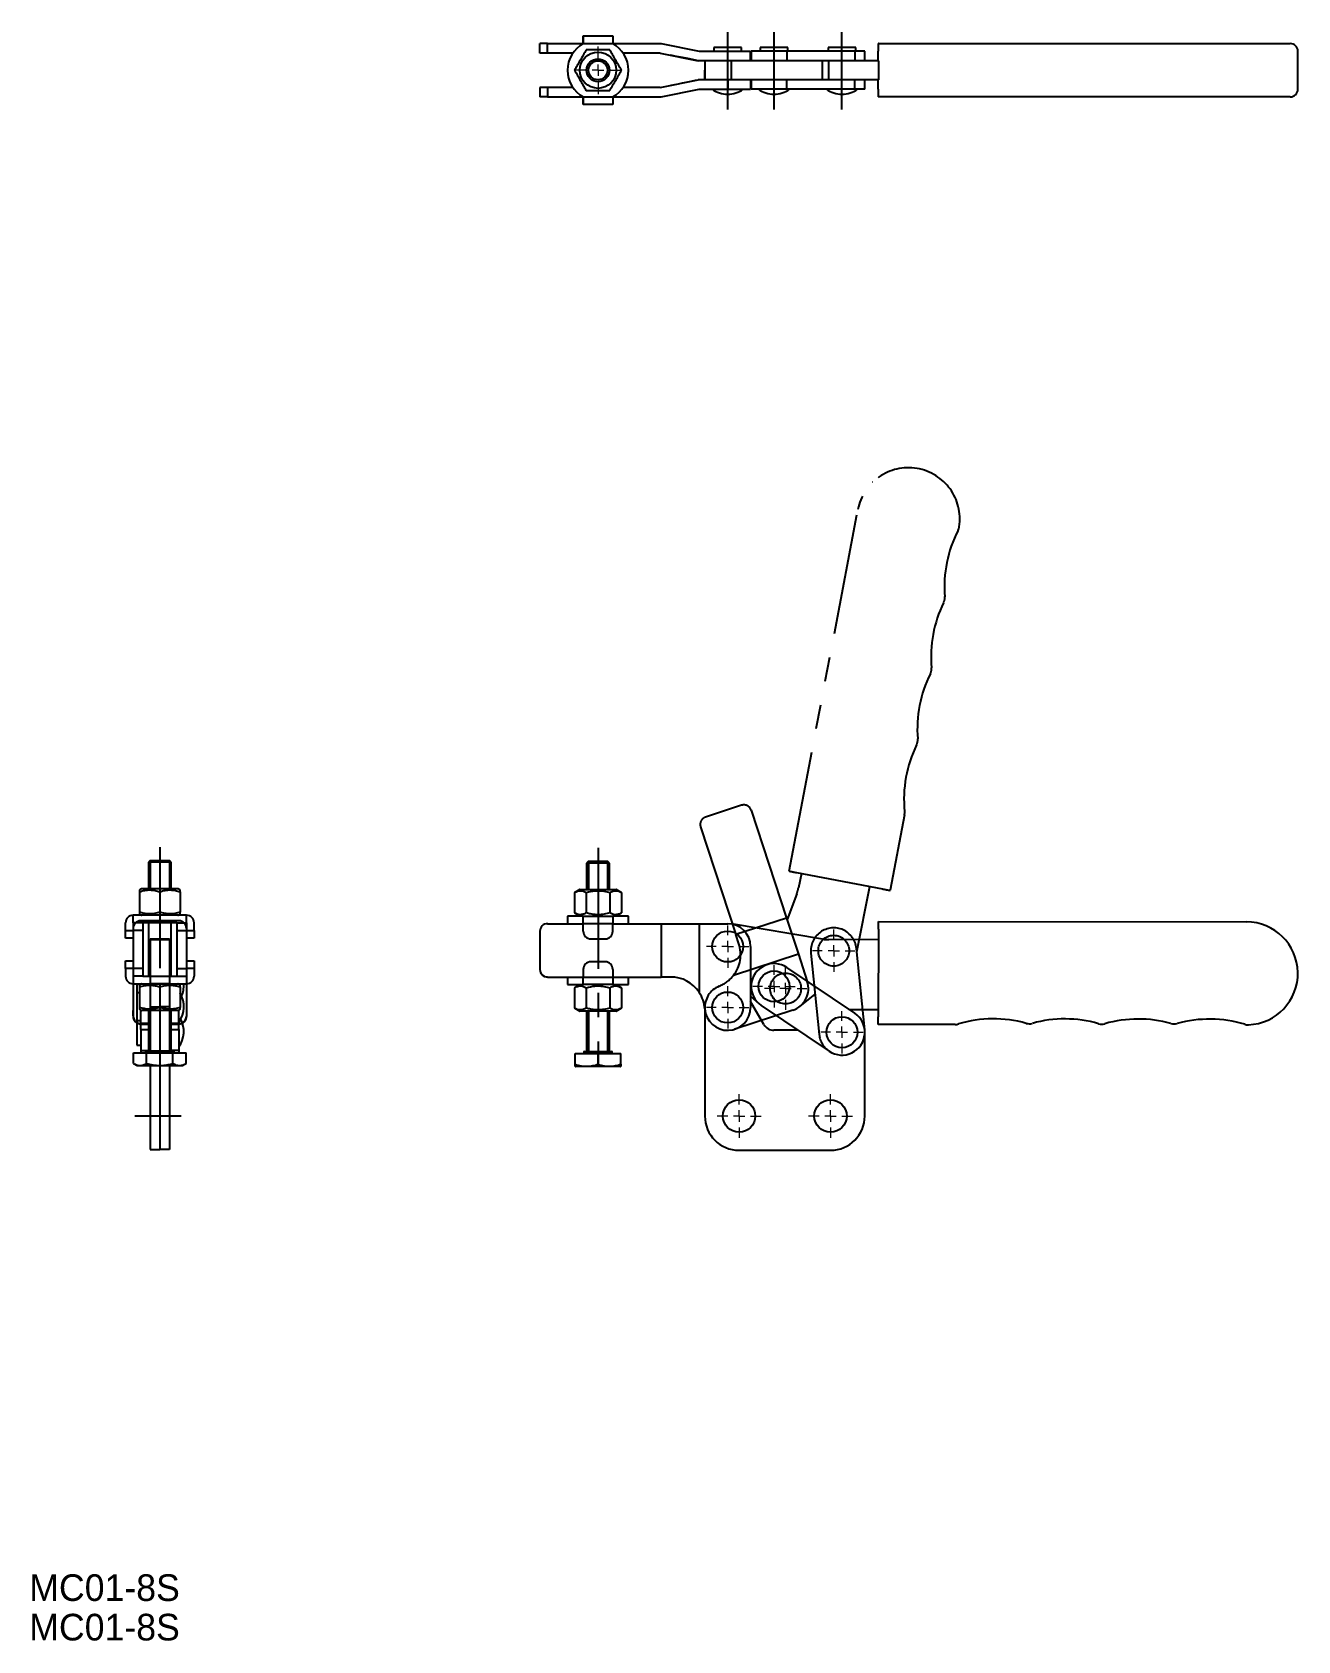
# Model space of a CAD drawing. Header units: millimetres. Extents: x 28 to 360, y 29 to 451.
import ezdxf

# ---------------------------------------------------------------- set-up
doc = ezdxf.new("R2010")
doc.units = ezdxf.units.MM
doc.linetypes.add('CENTER', pattern=[50.8, 31.75, -6.35, 6.35, -6.35])
doc.linetypes.add('PHANTOM', pattern=[63.5, 31.75, -6.35, 6.35, -6.35, 6.35, -6.35])
doc.layers.add('CENTER', color=1, linetype='CENTER')
doc.styles.get("Standard").update_dxf_attribs({"font": 'GOTHIC.TTF'})

# ---------------------------------------------------------------- blocks, each defined once
blk = doc.blocks.new('SW_CENTERMARKSYMBOL_0')
at = {"color": 0, "linetype": 'Continuous', "lineweight": 0}
for p, q in [((0, 3), (0, 5.56)), ((-3, 0), (-5.56, 0)), ((0, 0), (-1.5, 0)), ((0, 0), (0, 1.5)), ((0, 0), (0, -1.5)), ((0, 0), (1.5, 0)), ((3, 0), (5.56, 0)), ((0, -3), (0, -5.56))]:
    blk.add_line(p, q, dxfattribs=at)
blk = doc.blocks.new('SW_CENTERMARKSYMBOL_1')
at = {"color": 0, "linetype": 'Continuous', "lineweight": 0}
for p, q in [((0, 3), (0, 5.56)), ((-3, 0), (-5.56, 0)), ((0, 0), (-1.5, 0)), ((0, 0), (0, 1.5)), ((0, 0), (0, -1.5)), ((0, 0), (1.5, 0)), ((3, 0), (5.56, 0)), ((0, -3), (0, -5.56))]:
    blk.add_line(p, q, dxfattribs=at)
blk = doc.blocks.new('SW_CENTERMARKSYMBOL_2')
at = {"color": 0, "linetype": 'Continuous', "lineweight": 0}
for p, q in [((0, 3), (0, 5.56)), ((-3, 0), (-5.56, 0)), ((0, 0), (-1.5, 0)), ((0, 0), (0, 1.5)), ((0, 0), (0, -1.5)), ((0, 0), (1.5, 0)), ((3, 0), (5.56, 0)), ((0, -3), (0, -5.56))]:
    blk.add_line(p, q, dxfattribs=at)
blk = doc.blocks.new('SW_CENTERMARKSYMBOL_3')
at = {"color": 0, "linetype": 'Continuous', "lineweight": 0}
for p, q in [((0, 3), (0, 5.56)), ((-3, 0), (-5.56, 0)), ((0, 0), (-1.5, 0)), ((0, 0), (0, 1.5)), ((0, 0), (0, -1.5)), ((0, 0), (1.5, 0)), ((3, 0), (5.56, 0)), ((0, -3), (0, -5.56))]:
    blk.add_line(p, q, dxfattribs=at)
blk = doc.blocks.new('SW_CENTERMARKSYMBOL_4')
at = {"color": 0, "linetype": 'Continuous', "lineweight": 0}
for p, q in [((0, 3), (0, 5.75)), ((-3, 0), (-5.75, 0)), ((0, 0), (-1.5, 0)), ((0, 0), (0, 1.5)), ((0, 0), (0, -1.5)), ((0, 0), (1.5, 0)), ((3, 0), (5.75, 0)), ((0, -3), (0, -5.75))]:
    blk.add_line(p, q, dxfattribs=at)
blk = doc.blocks.new('SW_CENTERMARKSYMBOL_5')
at = {"color": 0, "linetype": 'Continuous', "lineweight": 0}
for p, q in [((0, 3), (0, 5.75)), ((-3, 0), (-5.75, 0)), ((0, 0), (-1.5, 0)), ((0, 0), (0, 1.5)), ((0, 0), (0, -1.5)), ((0, 0), (1.5, 0)), ((3, 0), (5.75, 0)), ((0, -3), (0, -5.75))]:
    blk.add_line(p, q, dxfattribs=at)
blk = doc.blocks.new('SW_CENTERMARKSYMBOL_6')
at = {"color": 0, "linetype": 'Continuous', "lineweight": 0}
for p, q in [((0, 3), (0, 6.25)), ((-3, 0), (-6.25, 0)), ((0, 0), (-1.5, 0)), ((0, 0), (0, 1.5)), ((0, 0), (0, -1.5)), ((0, 0), (1.5, 0)), ((3, 0), (6.25, 0)), ((0, -3), (0, -6.25))]:
    blk.add_line(p, q, dxfattribs=at)

msp = doc.modelspace()

# ---------------------------------------------------------------- linework, layer by layer
at = {"color": 7, "linetype": 'Continuous'}
for p, q in [((160.87, 445.5), (160.87, 448)), ((162.87, 448), (160.87, 448)), ((160.87, 445.5), (160.87, 448)), ((162.87, 448), (160.87, 448)), ((160.87, 445.5), (160.87, 448)), ((160.87, 448), (160.87, 448)), ((162.87, 445.5), (162.87, 448)), ((162.87, 448), (172.25, 448)), ((162.87, 445.5), (162.87, 448)), ((162.87, 448), (172.25, 448)), ((172.25, 448), (172.25, 450)), ((172.25, 450), (180, 450)), ((172.25, 450), (180, 450)), ((172.25, 450), (172.25, 448)), ((172.25, 450), (172.25, 450)), ((172.25, 448), (172.25, 450)), ((172.25, 450), (172.25, 450)), ((172.25, 448), (172.25, 448)), ((180, 450), (180, 448)), ((180, 448), (192.67, 448)), ((180, 448), (192.67, 448)), ((249.75, 448), (249.72, 448)), ((249.75, 448), (249.72, 448)), ((249.75, 448), (346.38, 448)), ((249.75, 448), (346.38, 448)), ((346.38, 448), (357.87, 448)), ((346.38, 448), (357.87, 448)), ((162.87, 445.5), (160.87, 445.5)), ((162.87, 445.5), (160.87, 445.5)), ((160.87, 445.5), (160.87, 445.5)), ((169.51, 445.5), (162.87, 445.5)), ((169.51, 445.5), (162.87, 445.5)), ((173.04, 446.35), (173.04, 446.35)), ((192.42, 445.5), (182.74, 445.5)), ((192.42, 445.5), (182.74, 445.5)), ((210.17, 443.5), (202.42, 443.5)), ((210.17, 443.5), (202.42, 443.5)), ((202.42, 443.5), (202.42, 443.5)), ((202.67, 446), (210.17, 446)), ((202.67, 446), (210.17, 446)), ((213.82, 447), (206.52, 447)), ((213.82, 447), (206.52, 447)), ((210.17, 443.5), (210.17, 446)), ((210.17, 446), (216.17, 446)), ((210.17, 443.5), (210.17, 446)), ((210.17, 446), (216.17, 446)), ((211.15, 443.5), (210.17, 443.5)), ((211.15, 443.5), (210.17, 443.5)), ((211.15, 443.5), (210.17, 443.5)), ((211.15, 443.5), (210.17, 443.5)), ((211.15, 438.5), (211.15, 443.5)), ((235.1, 443.5), (211.15, 443.5)), ((211.15, 438.5), (211.15, 443.5)), ((235.1, 443.5), (211.15, 443.5)), ((216.17, 443.5), (216.17, 446)), ((216.17, 443.5), (216.17, 446)), ((225.7, 446), (216.34, 446)), ((225.7, 446), (216.34, 446)), ((225.99, 447), (218.69, 447)), ((225.99, 447), (218.69, 447)), ((225.7, 446), (225.7, 443.5)), ((243.52, 446), (225.7, 446)), ((225.7, 446), (225.7, 443.5)), ((243.52, 446), (225.7, 446)), ((235.1, 438.5), (235.1, 443.5)), ((236.73, 443.5), (235.1, 443.5)), ((235.1, 438.5), (235.1, 443.5)), ((236.73, 443.5), (235.1, 443.5)), ((243.82, 447), (236.52, 447)), ((243.82, 447), (236.52, 447)), ((236.73, 438.5), (236.73, 443.5)), ((249.75, 443.5), (236.73, 443.5)), ((236.73, 438.5), (236.73, 443.5)), ((249.75, 443.5), (236.73, 443.5)), ((243.52, 446), (243.52, 443.5)), ((246.17, 446), (243.52, 446)), ((243.52, 446), (243.52, 443.5)), ((246.17, 446), (243.52, 446)), ((249.72, 443.5), (249.72, 446)), ((249.75, 443.5), (249.75, 438.5)), ((249.75, 443.5), (249.75, 438.5)), ((169.95, 441), (169.95, 441)), ((204.17, 438.5), (204.17, 441)), ((160.87, 436.5), (160.87, 434)), ((162.87, 436.5), (160.87, 436.5)), ((160.87, 436.5), (160.87, 434)), ((162.87, 436.5), (160.87, 436.5)), ((160.87, 436.5), (160.87, 434)), ((160.87, 436.5), (160.87, 436.5)), ((162.87, 436.5), (162.87, 434)), ((169.51, 436.5), (162.87, 436.5)), ((162.87, 436.5), (162.87, 434)), ((169.51, 436.5), (162.87, 436.5)), ((173.04, 435.65), (173.04, 435.65)), ((192.42, 436.5), (182.74, 436.5)), ((192.42, 436.5), (182.74, 436.5)), ((210.17, 438.5), (202.42, 438.5)), ((210.17, 438.5), (202.42, 438.5)), ((202.42, 438.5), (202.42, 438.5)), ((202.67, 436), (210.17, 436)), ((202.67, 436), (210.17, 436)), ((211.15, 438.5), (210.17, 438.5)), ((210.17, 438.5), (210.17, 436)), ((211.15, 438.5), (210.17, 438.5)), ((211.15, 438.5), (210.17, 438.5)), ((210.17, 438.5), (210.17, 436)), ((211.15, 438.5), (210.17, 438.5)), ((210.17, 436), (216.17, 436)), ((210.17, 436), (216.17, 436)), ((235.1, 438.5), (211.15, 438.5)), ((235.1, 438.5), (211.15, 438.5)), ((216.17, 438.5), (216.17, 436)), ((216.17, 438.5), (216.17, 436)), ((225.7, 436), (216.34, 436)), ((225.7, 436), (216.34, 436)), ((225.7, 436), (225.7, 438.5)), ((225.7, 436), (225.7, 438.5)), ((243.52, 436), (225.7, 436)), ((243.52, 436), (225.7, 436)), ((236.73, 438.5), (235.1, 438.5)), ((236.73, 438.5), (235.1, 438.5)), ((249.75, 438.5), (236.73, 438.5)), ((249.75, 438.5), (236.73, 438.5)), ((243.52, 436), (243.52, 438.5)), ((243.52, 436), (243.52, 438.5)), ((246.17, 436), (243.52, 436)), ((246.17, 436), (243.52, 436)), ((249.72, 436), (249.72, 438.5)), ((162.87, 434), (160.87, 434)), ((162.87, 434), (160.87, 434)), ((160.87, 434), (160.87, 434)), ((162.87, 434), (172.25, 434)), ((162.87, 434), (172.25, 434)), ((172.25, 434), (180, 434)), ((172.25, 432), (172.25, 434)), ((172.25, 434), (180, 434)), ((172.25, 434), (172.25, 434)), ((172.25, 434), (172.25, 432)), ((172.25, 432), (172.25, 434)), ((180, 432), (172.25, 432)), ((180, 432), (172.25, 432)), ((172.25, 432), (172.25, 432)), ((172.25, 432), (172.25, 432)), ((180, 434), (180, 432)), ((180, 434), (192.67, 434)), ((180, 434), (192.67, 434)), ((249.75, 434), (249.72, 434)), ((249.75, 434), (249.72, 434)), ((346.38, 434), (249.75, 434)), ((346.38, 434), (249.75, 434)), ((357.87, 434), (346.38, 434)), ((357.87, 434), (346.38, 434)), ((64.07, 233.03), (58.07, 233.03)), ((58.57, 233.53), (63.57, 233.53)), ((176.12, 232.82), (173.12, 232.82)), ((173.62, 233.32), (176.12, 233.32)), ((176.12, 233.32), (178.62, 233.32)), ((179.12, 232.82), (176.12, 232.82)), ((55.72, 225.3), (55.72, 219.95)), ((56.32, 226.13), (65.82, 226.13)), ((61.07, 225.3), (61.07, 219.95)), ((66.42, 225.3), (66.42, 219.95)), ((169.95, 225.1), (169.95, 219.75)), ((171.37, 225.92), (180.87, 225.92)), ((173.04, 225.1), (173.04, 219.75)), ((179.21, 225.1), (179.21, 219.75)), ((182.3, 225.1), (182.3, 219.75)), ((52.07, 215.13), (52.07, 217.13)), ((54.07, 217.13), (54.07, 219.13)), ((68.07, 219.13), (54.07, 219.13)), ((54.07, 217.13), (54.07, 215.13)), ((56.57, 217.13), (54.07, 217.13)), ((54.07, 215.68), (54.07, 192.68)), ((66.07, 217.68), (56.07, 217.68)), ((65.57, 217.13), (56.57, 217.13)), ((56.57, 217.13), (56.57, 215.13)), ((65.57, 217.13), (68.07, 217.13)), ((65.57, 217.13), (65.57, 215.13)), ((68.07, 217.13), (68.07, 219.13)), ((68.07, 217.13), (68.07, 215.13)), ((68.07, 215.68), (68.07, 192.68)), ((70.07, 215.13), (70.07, 217.13)), ((162.87, 216.92), (172.25, 216.92)), ((172.25, 218.92), (168.12, 218.92)), ((172.25, 218.92), (180, 218.92)), ((172.25, 216.92), (172.25, 218.92)), ((180, 216.92), (172.25, 216.92)), ((172.25, 214.92), (172.25, 216.92)), ((180, 218.92), (180, 216.92)), ((184.12, 218.92), (180, 218.92)), ((180, 214.92), (180, 216.92)), ((180, 216.92), (192.67, 216.92)), ((192.67, 216.92), (192.67, 202.92)), ((192.67, 216.92), (202.67, 216.92)), ((192.67, 216.92), (192.67, 202.92)), ((202.67, 216.92), (202.67, 198.95)), ((202.67, 216.92), (210.17, 216.92)), ((202.67, 216.92), (202.67, 198.95)), ((235.1, 212.87), (211.15, 216.84)), ((249.75, 215.48), (249.72, 192.48)), ((249.75, 217.48), (346.38, 217.37)), ((249.75, 215.47), (249.75, 217.47)), ((52.07, 215.13), (54.07, 215.13)), ((52.07, 213.13), (52.07, 215.13)), ((54.07, 213.13), (52.07, 213.13)), ((56.57, 215.13), (54.07, 215.13)), ((54.07, 215.13), (54.07, 205.13)), ((56.57, 215.13), (56.57, 205.13)), ((58.57, 212.92), (63.57, 212.92)), ((58.57, 212.92), (58.57, 201.13)), ((58.57, 212.78), (63.57, 212.78)), ((63.57, 212.92), (63.57, 201.13)), ((65.57, 215.13), (68.07, 215.13)), ((65.57, 215.13), (65.57, 205.13)), ((68.07, 215.13), (70.07, 215.13)), ((68.07, 215.13), (68.07, 205.13)), ((70.07, 213.13), (68.07, 213.13)), ((70.07, 215.13), (70.07, 213.13)), ((160.87, 214.93), (160.87, 204.93)), ((160.87, 214.92), (160.87, 204.92)), ((174.25, 212.92), (178, 212.92)), ((249.75, 212.72), (236.73, 212.73)), ((52.07, 207.13), (54.07, 207.13)), ((52.07, 205.13), (52.07, 207.13)), ((68.07, 207.13), (70.07, 207.13)), ((70.07, 207.13), (70.07, 205.13)), ((216.17, 210.92), (216.17, 194.92)), ((216.17, 210.92), (216.17, 194.92)), ((54.07, 205.13), (52.07, 205.13)), ((52.07, 205.13), (52.07, 203.13)), ((56.57, 205.13), (54.07, 205.13)), ((54.07, 205.13), (54.07, 203.13)), ((54.07, 203.13), (54.07, 201.13)), ((56.57, 203.13), (54.07, 203.13)), ((56.57, 205.13), (56.57, 203.13)), ((56.57, 203.13), (65.57, 203.13)), ((65.57, 205.13), (68.07, 205.13)), ((65.57, 205.13), (65.57, 203.13)), ((65.57, 203.13), (68.07, 203.13)), ((70.07, 205.13), (68.07, 205.13)), ((68.07, 205.13), (68.07, 203.13)), ((68.07, 203.13), (68.07, 201.13)), ((70.07, 205.13), (70.07, 203.13)), ((162.87, 202.92), (172.25, 202.92)), ((172.25, 204.92), (172.25, 202.92)), ((172.25, 202.92), (180, 202.92)), ((172.25, 200.92), (172.25, 202.92)), ((178, 206.92), (174.25, 206.92)), ((180, 204.92), (180, 202.92)), ((180, 202.92), (180, 200.92)), ((180, 202.92), (192.67, 202.92)), ((195.2, 202.92), (192.67, 202.92)), ((195.2, 202.92), (192.67, 202.92)), ((243.52, 193.4), (225.7, 205.42)), ((243.52, 193.4), (225.7, 205.42)), ((54.07, 201.13), (54.07, 192.68)), ((54.07, 201.13), (68.07, 201.13)), ((55.07, 201.13), (55.07, 198.78)), ((55.07, 198.78), (55.07, 191.48)), ((55.72, 200.3), (55.72, 194.95)), ((58.57, 201.13), (58.57, 195.13)), ((61.07, 201.13), (61.07, 195.13)), ((61.07, 201.13), (61.07, 195.13)), ((61.07, 200.3), (61.07, 194.95)), ((63.57, 201.13), (63.57, 195.13)), ((66.42, 200.3), (66.42, 194.95)), ((68.07, 201.13), (68.07, 192.68)), ((168.12, 200.92), (172.25, 200.92)), ((169.95, 200.1), (169.95, 194.75)), ((180, 200.92), (172.25, 200.92)), ((173.04, 200.1), (173.04, 194.75)), ((179.21, 200.1), (179.21, 194.75)), ((180, 200.92), (184.12, 200.92)), ((182.3, 200.1), (182.3, 194.75)), ((58.57, 195.13), (61.07, 195.13)), ((58.57, 194.63), (58.57, 193.09)), ((61.07, 195.13), (61.07, 166.63)), ((63.57, 195.13), (61.07, 195.13)), ((61.07, 195.13), (61.07, 166.63)), ((63.57, 194.63), (63.57, 193.09)), ((204.17, 194.7), (204.17, 166.42)), ((216.17, 197.85), (218.43, 195.9)), ((216.17, 197.85), (218.43, 195.9)), ((219.7, 190.42), (216.17, 196.53)), ((218.99, 195.48), (236.81, 183.45)), ((242, 194.43), (249.73, 194.42)), ((54.07, 192.88), (54.07, 194.13)), ((54.07, 192.87), (54.07, 194.12)), ((54.07, 192.79), (54.07, 194.11)), ((54.07, 192.84), (54.07, 194.09)), ((54.07, 192.77), (54.07, 194.09)), ((54.07, 192.75), (54.07, 194.07)), ((54.07, 192.82), (54.07, 194.07)), ((54.07, 192.73), (54.07, 194.04)), ((54.07, 192.88), (54.07, 192.84)), ((54.07, 192.83), (54.07, 192.87)), ((54.07, 192.8), (54.07, 192.84)), ((54.07, 192.78), (54.07, 192.82)), ((54.07, 192.75), (54.07, 192.79)), ((54.07, 192.73), (54.07, 192.77)), ((54.07, 192.66), (54.07, 192.68)), ((54.07, 192.65), (54.07, 192.68)), ((54.07, 192.62), (54.07, 192.58)), ((54.07, 192.6), (54.07, 192.56)), ((55.07, 191.48), (55.07, 184.98)), ((56.07, 189.13), (56.07, 194.27)), ((58.57, 190.68), (56.07, 190.68)), ((56.07, 190.68), (56.07, 190.65)), ((58.57, 190.65), (56.07, 190.65)), ((56.07, 190.65), (56.07, 190.56)), ((65.82, 194.13), (56.32, 194.13)), ((58.57, 194.13), (58.57, 183.51)), ((58.57, 193.09), (58.57, 189.9)), ((63.57, 194.13), (63.57, 183.51)), ((63.57, 193.09), (63.57, 189.9)), ((66.07, 190.68), (63.57, 190.68)), ((66.07, 190.65), (63.57, 190.65)), ((66.07, 189.13), (66.07, 194.27)), ((66.07, 190.65), (66.07, 190.68)), ((66.07, 190.56), (66.07, 190.65)), ((68.07, 194.13), (68.07, 192.88)), ((68.07, 194.12), (68.07, 192.87)), ((68.07, 194.11), (68.07, 192.79)), ((68.07, 194.09), (68.07, 192.84)), ((68.07, 194.09), (68.07, 192.77)), ((68.07, 194.07), (68.07, 192.75)), ((68.07, 194.07), (68.07, 192.82)), ((68.07, 194.04), (68.07, 192.73)), ((68.07, 192.88), (68.07, 192.84)), ((68.07, 192.87), (68.07, 192.83)), ((68.07, 192.84), (68.07, 192.8)), ((68.07, 192.82), (68.07, 192.78)), ((68.07, 192.79), (68.07, 192.75)), ((68.07, 192.77), (68.07, 192.73)), ((68.07, 192.68), (68.07, 192.66)), ((68.07, 192.68), (68.07, 192.65)), ((68.07, 192.62), (68.07, 192.58)), ((68.07, 192.6), (68.07, 192.56)), ((176.12, 193.92), (171.37, 193.92)), ((180.87, 193.92), (176.12, 193.92)), ((269.9, 190.46), (249.72, 190.48)), ((56.07, 189.13), (56.07, 183.65)), ((58.57, 189.9), (58.57, 189.13)), ((63.57, 189.9), (63.57, 189.13)), ((66.07, 189.13), (66.07, 183.65)), ((228.7, 188.92), (222.3, 188.92)), ((246.17, 166.42), (246.17, 188.42)), ((54.14, 180.22), (54.14, 183.03)), ((54.14, 183.03), (57.6, 183.03)), ((56.07, 183.65), (56.07, 183.03)), ((56.07, 183.65), (58.07, 183.65)), ((64.82, 183.33), (57.32, 183.33)), ((57.52, 183.53), (64.62, 183.53)), ((57.6, 180.22), (57.6, 183.03)), ((57.6, 183.03), (64.53, 183.03)), ((66.07, 183.65), (64.07, 183.65)), ((64.53, 180.22), (64.53, 183.03)), ((64.53, 183.03), (67.99, 183.03)), ((66.07, 183.65), (66.07, 183.03)), ((67.99, 180.22), (67.99, 183.03)), ((170.12, 182.82), (176.12, 182.82)), ((170.12, 180.02), (170.12, 182.82)), ((176.12, 183.12), (172.37, 183.12)), ((172.57, 183.32), (176.12, 183.32)), ((176.12, 183.32), (179.67, 183.32)), ((179.87, 183.12), (176.12, 183.12)), ((176.12, 182.82), (182.12, 182.82)), ((176.12, 180.02), (176.12, 182.82)), ((182.12, 180.02), (182.12, 182.82)), ((66.97, 179.63), (55.17, 179.63)), ((58.57, 179.63), (58.57, 157.63)), ((63.57, 179.63), (63.57, 157.63)), ((182.02, 179.42), (170.22, 179.42)), ((61.07, 166.63), (61.07, 157.63)), ((61.07, 166.63), (61.07, 157.63)), ((58.57, 157.63), (61.07, 157.63)), ((63.57, 157.63), (61.07, 157.63)), ((213.17, 157.42), (237.17, 157.42))]:
    msp.add_line(p, q, dxfattribs=at)
for p, q in [((172.25, 448), (180, 448)), ((192.67, 448), (202.67, 446)), ((192.42, 445.5), (202.42, 443.5)), ((192.42, 436.5), (202.42, 438.5)), ((192.67, 434), (202.67, 436))]:
    msp.add_line(p, q)
at = {"color": 3, "linetype": 'PHANTOM'}
for p, q in [((226.3, 230.73), (244.37, 325.65)), ((213.83, 248), (204.32, 244.89)), ((216.35, 246.72), (225.63, 218.4)), ((256.59, 245.5), (252.82, 225.68)), ((203.05, 242.36), (212.32, 214.05)), ((228.25, 230.34), (250.84, 226.04)), ((229.51, 230.1), (228.76, 226.31)), ((228.31, 224.75), (225.76, 217.98)), ((244.07, 209.52), (247.49, 226.68)), ((252.82, 225.68), (252.88, 225.74)), ((225.63, 218.4), (212.32, 214.05)), ((225.63, 218.4), (228.74, 208.9)), ((213.11, 211.64), (212.32, 214.05)), ((228.74, 208.9), (211.66, 203.3)), ((228.74, 208.9), (231.07, 201.77)), ((232.04, 209.21), (234.2, 187.82)), ((246.14, 189.03), (243.98, 210.42)), ((229.07, 195.18), (233.13, 198.37)), ((227.24, 194.2), (212.03, 189.22))]:
    msp.add_line(p, q, dxfattribs=at)
at = {"color": 3, "linetype": 'Continuous'}
for p, q in [((58.57, 233.53), (58.57, 226.13)), ((63.57, 233.53), (63.57, 226.13)), ((173.62, 233.32), (173.62, 225.97)), ((178.62, 233.32), (178.62, 225.97)), ((58.57, 195.13), (58.57, 183.53)), ((63.57, 195.13), (63.57, 183.53)), ((173.62, 193.92), (173.62, 183.36)), ((178.62, 193.92), (178.62, 183.36))]:
    msp.add_line(p, q, dxfattribs=at)
at = {"color": 7, "linetype": 'Continuous', "flags": 128}
for points in [[(172.25, 448), (172.25, 448.39), (172.25, 448.76), (172.25, 449.11), (172.25, 449.41), (172.25, 449.66), (172.25, 449.84), (172.25, 449.96), (172.25, 450)], [(172.25, 450), (172.25, 449.96), (172.25, 449.84), (172.25, 449.66), (172.25, 449.41), (172.25, 449.11), (172.25, 448.76), (172.25, 448.39), (172.25, 448)], [(180, 450), (180, 449.96), (180, 449.84), (180, 449.66), (180, 449.41), (180, 449.11), (180, 448.76), (180, 448.39), (180, 448)], [(172.25, 432), (172.25, 432.03), (172.25, 432.15), (172.25, 432.33), (172.25, 432.58), (172.25, 432.88), (172.25, 433.23), (172.25, 433.61), (172.25, 434)], [(172.25, 434), (172.25, 433.61), (172.25, 433.23), (172.25, 432.88), (172.25, 432.58), (172.25, 432.33), (172.25, 432.15), (172.25, 432.03), (172.25, 432)], [(180, 434), (180, 433.61), (180, 433.23), (180, 432.88), (180, 432.58), (180, 432.33), (180, 432.15), (180, 432.03), (180, 432)], [(249.75, 215.48), (249.75, 215.87), (249.75, 216.25), (249.75, 216.59), (249.75, 216.89), (249.75, 217.14), (249.75, 217.33), (249.75, 217.44), (249.75, 217.48)], [(249.72, 190.48), (249.72, 190.52), (249.72, 190.63), (249.72, 190.82), (249.72, 191.07), (249.72, 191.37), (249.72, 191.71), (249.72, 192.09), (249.72, 192.48)]]:
    msp.add_lwpolyline(points, dxfattribs=at)
at = {"color": 7, "linetype": 'Continuous'}
for centre, radius in [((176.12, 441), 4.75), ((176.12, 441), 3), ((176.12, 441), 2.5), ((176.12, 441), 2.5), ((210.17, 210.92), 4.06), ((210.17, 210.92), 4.06), ((222.34, 200.45), 4.06), ((210.17, 194.92), 4.06), ((240.17, 188.42), 4.06), ((213.17, 166.42), 4.25), ((237.17, 166.42), 4.25)]:
    msp.add_circle(centre, radius, dxfattribs=at)
at = {"color": 3, "linetype": 'PHANTOM'}
for centre in [(238.01, 209.82), (225.37, 199.9)]:
    msp.add_circle(centre, 4.06, dxfattribs=at)
at = {"color": 7, "linetype": 'Continuous'}
for centre, radius, start, end in [((176.12, 441), 8, 118.955, 241.045), ((176.12, 441), 8, 298.955, 61.045), ((624.87, 446.5), 375.15, 179.7709, 180.0764), ((357.87, 446), 2, 0, 90), ((357.87, 446), 2, 0, 90), ((210.17, 441.7), 7, 234.5168, 270), ((210.17, 441.7), 7, 234.5168, 270), ((210.17, 441.7), 7, 234.5168, 270), ((210.17, 441.7), 7, 270, 305.4832), ((210.17, 441.7), 7, 270, 305.4832), ((222.34, 441.7), 7, 234.5168, 270), ((222.34, 441.7), 7, 234.5168, 270), ((222.34, 441.7), 7, 270, 305.4832), ((222.34, 441.7), 7, 270, 305.4832), ((240.17, 441.7), 7, 234.5168, 270), ((240.17, 441.7), 7, 234.5168, 270), ((240.17, 441.7), 7, 270, 305.4832), ((240.17, 441.7), 7, 270, 305.4832), ((624.87, 435.5), 375.15, 179.9236, 180.2291), ((357.87, 436), 2, 270, 0), ((357.87, 436), 2, 270, 0), ((54.07, 217.13), 2, 90, 180), ((56.07, 215.68), 2, 90, 180), ((66.07, 215.68), 2, 0, 90), ((68.07, 217.13), 2, 0, 90), ((162.87, 214.93), 2, 89.9986, 179.9986), ((162.87, 214.92), 2, 90, 180), ((210.17, 210.92), 6, 0, 90), ((210.17, 210.92), 6, 359.9986, 89.9986), ((346.37, 203.87), 13.5, 272.2432, 89.9337), ((174.25, 214.92), 2, 180, 270), ((178, 214.92), 2, 270, 0), ((236.74, 222.73), 10, 260.5788, 269.9337), ((54.07, 203.13), 2, 180, 270), ((68.07, 203.13), 2, 270, 0), ((162.87, 204.93), 2, 179.9986, 269.9986), ((162.87, 204.92), 2, 180, 270), ((174.25, 204.92), 2, 90, 180), ((178, 204.92), 2, 0, 90), ((195.2, 193.92), 9, 33.9397, 90), ((222.34, 200.45), 6, 55.9896, 235.9896), ((60.37, 195.13), 7, 324.5168, 30.1988), ((60.37, 200.65), 7, 336.7523, 3.8836), ((195.2, 193.92), 9, 3.8226, 33.9397), ((210.17, 194.92), 6, 183.8226, 360), ((56.07, 192.68), 2, 180.0001, 240), ((56.07, 192.68), 2, 180, 270), ((56.07, 192.66), 2, 179.9999, 240.0001), ((56.07, 192.65), 2, 180, 270), ((55.92, 192.62), 1.85, 180.0695, 207.6245), ((55.93, 192.6), 1.87, 180.1734, 218.5468), ((56.07, 192.58), 2, 180, 240), ((56.07, 192.56), 2, 180, 270), ((66.07, 192.68), 2, 270, 360), ((66.07, 192.65), 2, 270, 360), ((66.07, 192.56), 2, 270, 0), ((60.37, 188.63), 7, 324.5168, 27.664), ((66.07, 192.68), 2, 297.3449, 360), ((66.07, 192.66), 2, 297.5641, 0), ((66.07, 192.58), 2, 298.3067, 0), ((66.2, 192.6), 1.87, 321.4532, 359.8266), ((66.21, 192.62), 1.85, 332.3755, 359.9305), ((222.3, 191.92), 3, 210.0323, 270), ((240.17, 188.42), 6, 235.9895, 55.9896), ((269.9, 193.46), 3, 269.9337, 286.6741), ((279.95, 159.93), 32, 74.4049, 106.6741), ((289.35, 193.64), 3, 254.4049, 285.4624), ((298.69, 159.91), 32, 73.9636, 105.4624), ((308.35, 193.54), 3, 253.9636, 285.9037), ((317.95, 159.88), 32, 74.4049, 105.9037), ((327.35, 193.6), 3, 254.4049, 285.4624), ((336.69, 159.86), 32, 73.2418, 105.4624), ((346.78, 193.38), 3, 253.2418, 272.2432), ((57.52, 183.33), 0.2, 90, 180), ((64.62, 183.33), 0.2, 0, 90), ((172.57, 183.12), 0.2, 90, 180), ((179.67, 183.12), 0.2, 0, 90), ((213.17, 166.42), 9, 180, 270), ((237.17, 166.42), 9, 270, 0)]:
    msp.add_arc(centre, radius, start, end, dxfattribs=at)
at = {"color": 3, "linetype": 'PHANTOM'}
for centre, radius, start, end in [((257.63, 323.13), 13.5, 351.53, 169.2194), ((268.01, 321.58), 3, 332.5298, 351.5316), ((299.07, 305.43), 32, 152.53, 184.751), ((295.56, 287.02), 32, 153.6931, 185.1923), ((264.19, 302.54), 3, 333.6931, 4.751), ((260.71, 283.86), 3, 333.2517, 5.1923), ((291.96, 268.11), 32, 153.2518, 184.751), ((288.46, 249.7), 32, 153.6931, 185.9626), ((257.08, 265.21), 3, 333.6931, 4.751), ((214.45, 246.1), 2, 18.1363, 108.1363), ((253.65, 246.06), 3, 349.2221, 5.9625), ((204.95, 242.99), 2, 108.1363, 198.1363), ((240.64, 298.12), 68.9, 257.9822, 259.6372), ((218.95, 228.27), 10, 339.3777, 348.7326), ((264.7, 296.17), 71.49, 258.8206, 260.4317), ((238.01, 209.82), 6, 5.7518, 185.7518), ((204.56, 208.84), 9, 322.076, 18.1363), ((204.56, 208.84), 9, 291.9589, 322.076), ((210.17, 194.92), 6, 111.9589, 183.8226), ((225.37, 199.9), 6, 288.1363, 18.1363), ((240.17, 188.42), 6, 185.7518, 235.9895)]:
    msp.add_arc(centre, radius, start, end, dxfattribs=at)
at = {"color": 7, "linetype": 'Continuous'}
for centre, major_axis, ratio, start_param, end_param in [((195.2, 444.94), (9, -1.8), 0.000005, 0.639935, 1.570772), ((195.2, 437.05), (9, 1.8), 0.000005, 4.712413, 5.64325), ((54.57, 194.13), (0, 9), 0.2, 5.550231, 5.603511), ((67.56, 194.13), (0, 9), 0.2, 0.679674, 0.732955)]:
    msp.add_ellipse(centre, major_axis=major_axis, ratio=ratio, start_param=start_param, end_param=end_param, dxfattribs=at)
for points, knots in [([(173.04, 446.35), (172.77, 445.88), (172.23, 444.94), (171.42, 443.55), (170.65, 442.22), (170.18, 441.41), (169.95, 441)], [0, 0, 0, 0, 0.2646, 0.534937, 0.765338, 1, 1, 1, 1]), ([(179.21, 446.35), (178.97, 446.35), (178.22, 446.35), (176.93, 446.35), (175.08, 446.35), (173.79, 446.35), (173.04, 446.35)], [0, 0, 0, 0, 0.119925, 0.370619, 0.627401, 1, 1, 1, 1]), ([(182.3, 441), (182.03, 441.46), (181.49, 442.4), (180.69, 443.79), (179.92, 445.12), (179.45, 445.93), (179.21, 446.35)], [0, 0, 0, 0, 0.2646, 0.534937, 0.765338, 1, 1, 1, 1]), ([(169.95, 441), (170.21, 440.53), (170.76, 439.59), (171.56, 438.2), (172.33, 436.87), (172.8, 436.06), (173.04, 435.65)], [0, 0, 0, 0, 0.2646, 0.534937, 0.765338, 1, 1, 1, 1]), ([(179.21, 435.65), (179.48, 436.11), (180.02, 437.05), (180.83, 438.44), (181.59, 439.77), (182.06, 440.58), (182.3, 441)], [0, 0, 0, 0, 0.2646, 0.534937, 0.765338, 1, 1, 1, 1]), ([(173.04, 435.65), (173.79, 435.65), (175.06, 435.65), (176.91, 435.65), (178.21, 435.65), (178.97, 435.65), (179.21, 435.65)], [0, 0, 0, 0, 0.372597, 0.622956, 0.880076, 1, 1, 1, 1]), ([(55.72, 225.3), (56.18, 225.44), (57.12, 225.72), (58.51, 225.82), (59.84, 225.67), (60.65, 225.43), (61.07, 225.3)], [0, 0, 0, 0, 0.2646, 0.534937, 0.765338, 1, 1, 1, 1]), ([(55.72, 225.75), (55.72, 225.75), (55.72, 225.78), (55.72, 225.51), (55.72, 225.3)], [0, 0, 0, 0, 0.254523, 1, 1, 1, 1]), ([(61.07, 225.3), (61.53, 225.44), (62.47, 225.72), (63.86, 225.82), (65.19, 225.67), (66, 225.43), (66.42, 225.3)], [0, 0, 0, 0, 0.2646, 0.534937, 0.765338, 1, 1, 1, 1]), ([(66.42, 225.3), (66.42, 225.51), (66.42, 225.78), (66.42, 225.76), (66.42, 225.75)], [0, 0, 0, 0, 0.745463, 1, 1, 1, 1]), ([(169.95, 225.1), (170.21, 225.24), (170.76, 225.52), (171.56, 225.62), (172.33, 225.47), (172.8, 225.22), (173.04, 225.1)], [0, 0, 0, 0, 0.2646, 0.534937, 0.765338, 1, 1, 1, 1]), ([(173.04, 225.1), (173.79, 225.29), (175.06, 225.6), (176.91, 225.59), (178.21, 225.37), (178.97, 225.17), (179.21, 225.1)], [0, 0, 0, 0, 0.372597, 0.622956, 0.880076, 1, 1, 1, 1]), ([(179.21, 225.1), (179.48, 225.24), (180.02, 225.52), (180.83, 225.62), (181.59, 225.47), (182.06, 225.22), (182.3, 225.1)], [0, 0, 0, 0, 0.2646, 0.534937, 0.765338, 1, 1, 1, 1]), ([(61.07, 219.95), (60.6, 219.81), (59.66, 219.54), (58.27, 219.43), (56.94, 219.58), (56.13, 219.83), (55.72, 219.95)], [0, 0, 0, 0, 0.2646, 0.534937, 0.765338, 1, 1, 1, 1]), ([(55.72, 219.95), (55.72, 219.85), (55.72, 219.66), (55.72, 219.49), (55.72, 219.5), (55.72, 219.51)], [0, 0, 0, 0, 0.372401, 0.748136, 1, 1, 1, 1]), ([(66.42, 219.95), (65.95, 219.81), (65.01, 219.54), (63.62, 219.43), (62.29, 219.58), (61.48, 219.83), (61.07, 219.95)], [0, 0, 0, 0, 0.2646, 0.534937, 0.765338, 1, 1, 1, 1]), ([(66.42, 219.51), (66.42, 219.5), (66.42, 219.48), (66.42, 219.66), (66.42, 219.85), (66.42, 219.95)], [0, 0, 0, 0, 0.25185, 0.623945, 1, 1, 1, 1]), ([(173.04, 219.75), (172.77, 219.61), (172.23, 219.33), (171.42, 219.23), (170.65, 219.38), (170.18, 219.62), (169.95, 219.75)], [0, 0, 0, 0, 0.2646, 0.534937, 0.765338, 1, 1, 1, 1]), ([(179.21, 219.75), (178.97, 219.68), (178.23, 219.48), (176.94, 219.26), (175.48, 219.26), (174.17, 219.45), (173.42, 219.65), (173.04, 219.75)], [0, 0, 0, 0, 0.118326, 0.369069, 0.625896, 0.811958, 1, 1, 1, 1]), ([(182.3, 219.75), (182.03, 219.61), (181.49, 219.33), (180.69, 219.23), (179.92, 219.38), (179.45, 219.62), (179.21, 219.75)], [0, 0, 0, 0, 0.2646, 0.534937, 0.765338, 1, 1, 1, 1]), ([(55.72, 200.3), (56.18, 200.44), (57.12, 200.72), (58.51, 200.82), (59.84, 200.67), (60.65, 200.43), (61.07, 200.3)], [0, 0, 0, 0, 0.2646, 0.534937, 0.765338, 1, 1, 1, 1]), ([(55.72, 200.75), (55.72, 200.75), (55.72, 200.78), (55.72, 200.51), (55.72, 200.3)], [0, 0, 0, 0, 0.254522, 1, 1, 1, 1]), ([(61.07, 200.3), (61.53, 200.44), (62.47, 200.72), (63.86, 200.82), (65.19, 200.67), (66, 200.43), (66.42, 200.3)], [0, 0, 0, 0, 0.2646, 0.534937, 0.765338, 1, 1, 1, 1]), ([(66.42, 200.3), (66.42, 200.51), (66.42, 200.78), (66.42, 200.76), (66.42, 200.75)], [0, 0, 0, 0, 0.745463, 1, 1, 1, 1]), ([(169.95, 200.1), (170.21, 200.24), (170.76, 200.52), (171.56, 200.62), (172.33, 200.47), (172.8, 200.22), (173.04, 200.1)], [0, 0, 0, 0, 0.2646, 0.534937, 0.765338, 1, 1, 1, 1]), ([(173.04, 200.1), (173.79, 200.29), (175.06, 200.6), (176.91, 200.59), (178.21, 200.37), (178.97, 200.17), (179.21, 200.1)], [0, 0, 0, 0, 0.372597, 0.622956, 0.880076, 1, 1, 1, 1]), ([(179.21, 200.1), (179.48, 200.24), (180.02, 200.52), (180.83, 200.62), (181.59, 200.47), (182.06, 200.22), (182.3, 200.1)], [0, 0, 0, 0, 0.2646, 0.534937, 0.765338, 1, 1, 1, 1]), ([(61.07, 194.95), (60.6, 194.81), (59.66, 194.54), (58.27, 194.43), (56.94, 194.58), (56.13, 194.83), (55.72, 194.95)], [0, 0, 0, 0, 0.2646, 0.534937, 0.765338, 1, 1, 1, 1]), ([(55.72, 194.95), (55.72, 194.85), (55.72, 194.66), (55.72, 194.49), (55.72, 194.5), (55.72, 194.51)], [0, 0, 0, 0, 0.372401, 0.748136, 1, 1, 1, 1]), ([(66.42, 194.95), (65.95, 194.81), (65.01, 194.54), (63.62, 194.43), (62.29, 194.58), (61.48, 194.83), (61.07, 194.95)], [0, 0, 0, 0, 0.2646, 0.534937, 0.765338, 1, 1, 1, 1]), ([(66.42, 194.51), (66.42, 194.5), (66.42, 194.48), (66.42, 194.66), (66.42, 194.85), (66.42, 194.95)], [0, 0, 0, 0, 0.25185, 0.623945, 1, 1, 1, 1]), ([(173.04, 194.75), (172.77, 194.61), (172.23, 194.33), (171.42, 194.23), (170.65, 194.38), (170.18, 194.62), (169.95, 194.75)], [0, 0, 0, 0, 0.2646, 0.534937, 0.765338, 1, 1, 1, 1]), ([(179.21, 194.75), (178.97, 194.68), (178.23, 194.48), (176.94, 194.26), (175.48, 194.26), (174.17, 194.45), (173.42, 194.65), (173.04, 194.75)], [0, 0, 0, 0, 0.118326, 0.369069, 0.625896, 0.811958, 1, 1, 1, 1]), ([(182.3, 194.75), (182.03, 194.61), (181.49, 194.33), (180.69, 194.23), (179.92, 194.38), (179.45, 194.62), (179.21, 194.75)], [0, 0, 0, 0, 0.2646, 0.534937, 0.765338, 1, 1, 1, 1]), ([(54.14, 180.22), (54.44, 180.07), (55.05, 179.75), (55.95, 179.64), (56.81, 179.81), (57.33, 180.08), (57.6, 180.22)], [0, 0, 0, 0, 0.264601, 0.534941, 0.76534, 1, 1, 1, 1]), ([(57.6, 180.22), (57.85, 180.15), (58.68, 179.93), (60.11, 179.68), (61.76, 179.67), (63.24, 179.88), (64.1, 180.11), (64.53, 180.22)], [0, 0, 0, 0, 0.111984, 0.363399, 0.620887, 0.809406, 1, 1, 1, 1]), ([(64.53, 180.22), (64.83, 180.07), (65.44, 179.75), (66.34, 179.64), (67.2, 179.81), (67.73, 180.08), (67.99, 180.22)], [0, 0, 0, 0, 0.264601, 0.53494, 0.76534, 1, 1, 1, 1]), ([(170.12, 179.52), (170.12, 179.51), (170.12, 179.49), (170.12, 179.68), (170.12, 179.91), (170.12, 180.02)], [0, 0, 0, 0, 0.241809, 0.61883, 1, 1, 1, 1]), ([(170.12, 180.02), (170.65, 179.86), (171.7, 179.55), (173.26, 179.44), (174.75, 179.6), (175.66, 179.88), (176.12, 180.02)], [0, 0, 0, 0, 0.264601, 0.53494, 0.76534, 1, 1, 1, 1]), ([(176.12, 180.02), (176.65, 179.86), (177.7, 179.55), (179.26, 179.44), (180.75, 179.6), (181.66, 179.88), (182.12, 180.02)], [0, 0, 0, 0, 0.264601, 0.534941, 0.76534, 1, 1, 1, 1]), ([(182.12, 180.02), (182.12, 179.91), (182.12, 179.68), (182.12, 179.49), (182.12, 179.51), (182.12, 179.52)], [0, 0, 0, 0, 0.377339, 0.758168, 1, 1, 1, 1])]:
    msp.add_open_spline(points, degree=3, knots=knots, dxfattribs=at)
for points in [[(176.12, 444), (176.12, 444)], [(204.17, 443.5), (204.17, 438.5)], [(204.17, 443.5), (204.17, 438.5)], [(206.52, 447), (206.52, 446)], [(206.52, 447), (206.52, 446)], [(206.52, 447), (206.52, 446)], [(213.82, 446), (213.82, 447)], [(213.82, 446), (213.82, 447)], [(216.34, 446), (216.34, 443.5)], [(216.34, 446), (216.34, 443.5)], [(218.69, 447), (218.69, 446)], [(218.69, 447), (218.69, 446)], [(225.99, 446), (225.99, 447)], [(225.99, 446), (225.99, 447)], [(236.52, 447), (236.52, 446)], [(236.52, 447), (236.52, 446)], [(243.82, 446), (243.82, 447)], [(243.82, 446), (243.82, 447)], [(246.17, 443.5), (246.17, 446)], [(246.17, 443.5), (246.17, 446)], [(359.87, 436), (359.87, 446)], [(359.87, 436), (359.87, 446)], [(176.12, 438), (176.12, 438)], [(216.34, 438.5), (216.34, 436)], [(216.34, 438.5), (216.34, 436)], [(246.17, 436), (246.17, 438.5)], [(246.17, 436), (246.17, 438.5)], [(58.57, 233.53), (58.07, 233.03)], [(58.07, 233.03), (58.07, 226.13)], [(64.07, 233.03), (63.57, 233.53)], [(64.07, 226.13), (64.07, 233.03)], [(173.62, 233.32), (173.12, 232.82)], [(173.12, 232.82), (173.12, 225.92)], [(179.12, 232.82), (178.62, 233.32)], [(179.12, 225.92), (179.12, 232.82)], [(56.32, 226.13), (55.72, 225.78)], [(66.42, 225.78), (65.82, 226.13)], [(171.37, 225.92), (169.95, 225.1)], [(182.3, 225.1), (180.87, 225.92)], [(169.95, 219.75), (171.37, 218.92)], [(180.87, 218.92), (182.3, 219.75)], [(55.72, 219.47), (56.32, 219.13)], [(58.07, 217.13), (58.07, 203.13)], [(64.07, 203.13), (64.07, 217.13)], [(65.82, 219.13), (66.42, 219.47)], [(168.12, 218.92), (168.12, 216.92)], [(184.12, 216.92), (184.12, 218.92)], [(168.12, 202.92), (168.12, 200.92)], [(184.12, 200.92), (184.12, 202.92)], [(55.72, 198.78), (55.07, 198.78)], [(56.32, 201.13), (55.72, 200.78)], [(61.07, 201.13), (58.57, 201.13)], [(63.57, 201.13), (61.07, 201.13)], [(66.42, 200.78), (65.82, 201.13)], [(171.37, 200.92), (169.95, 200.1)], [(182.3, 200.1), (180.87, 200.92)], [(55.72, 194.47), (56.32, 194.13)], [(65.82, 194.13), (66.42, 194.47)], [(169.95, 194.75), (171.37, 193.92)], [(180.87, 193.92), (182.3, 194.75)], [(55.07, 191.48), (56.07, 191.48)], [(56.07, 190.56), (58.57, 190.56)], [(58.07, 194.13), (58.07, 183.53)], [(63.57, 190.56), (66.07, 190.56)], [(64.07, 183.53), (64.07, 194.13)], [(173.12, 193.92), (173.12, 183.32)], [(179.12, 183.32), (179.12, 193.92)], [(56.07, 189.13), (58.07, 189.13)], [(64.07, 189.13), (66.07, 189.13)], [(55.07, 184.98), (56.07, 184.98)], [(57.32, 183.33), (57.32, 183.03)], [(64.82, 183.03), (64.82, 183.33)], [(172.37, 183.12), (172.37, 182.82)], [(179.87, 182.82), (179.87, 183.12)], [(54.14, 180.22), (55.17, 179.63)], [(66.97, 179.63), (67.99, 180.22)], [(170.12, 179.48), (170.22, 179.42)], [(182.02, 179.42), (182.12, 179.48)]]:
    msp.add_open_spline(points, degree=1, dxfattribs=at)
at = {"color": 3, "linetype": 'PHANTOM'}
msp.add_open_spline([(248.29, 332.87), (248.23, 332.81)], degree=1, dxfattribs=at)
at = {"layer": 'CENTER', "color": 1, "linetype": 'CENTER'}
for p, q in [((210.17, 430.7), (210.17, 451)), ((222.34, 430.7), (222.34, 451)), ((240.17, 430.7), (240.17, 451)), ((61.07, 237.03), (61.07, 175.63)), ((176.12, 236.82), (176.12, 179.32)), ((66.67, 166.42), (54.53, 166.42))]:
    msp.add_line(p, q, dxfattribs=at)

# ---------------------------------------------------------------- block references
for name, p in [('SW_CENTERMARKSYMBOL_6', (176.12, 441)), ('SW_CENTERMARKSYMBOL_0', (210.17, 210.92)), ('SW_CENTERMARKSYMBOL_3', (238.01, 209.82)), ('SW_CENTERMARKSYMBOL_2', (222.34, 200.45)), ('SW_CENTERMARKSYMBOL_3', (225.37, 199.9)), ('SW_CENTERMARKSYMBOL_1', (210.17, 194.92)), ('SW_CENTERMARKSYMBOL_3', (240.17, 188.42)), ('SW_CENTERMARKSYMBOL_4', (213.17, 166.42)), ('SW_CENTERMARKSYMBOL_5', (237.17, 166.42))]:
    msp.add_blockref(name, p, dxfattribs=at)

# ---------------------------------------------------------------- texts
at = {"color": 7, "char_height": 7, "width": 340.136, "attachment_point": 1}
for insert in [(26.79, 46.09), (26.79, 35.72)]:
    msp.add_mtext('MC01-8S', dxfattribs=dict(at, insert=insert))

doc.saveas('drawing.dxf')
